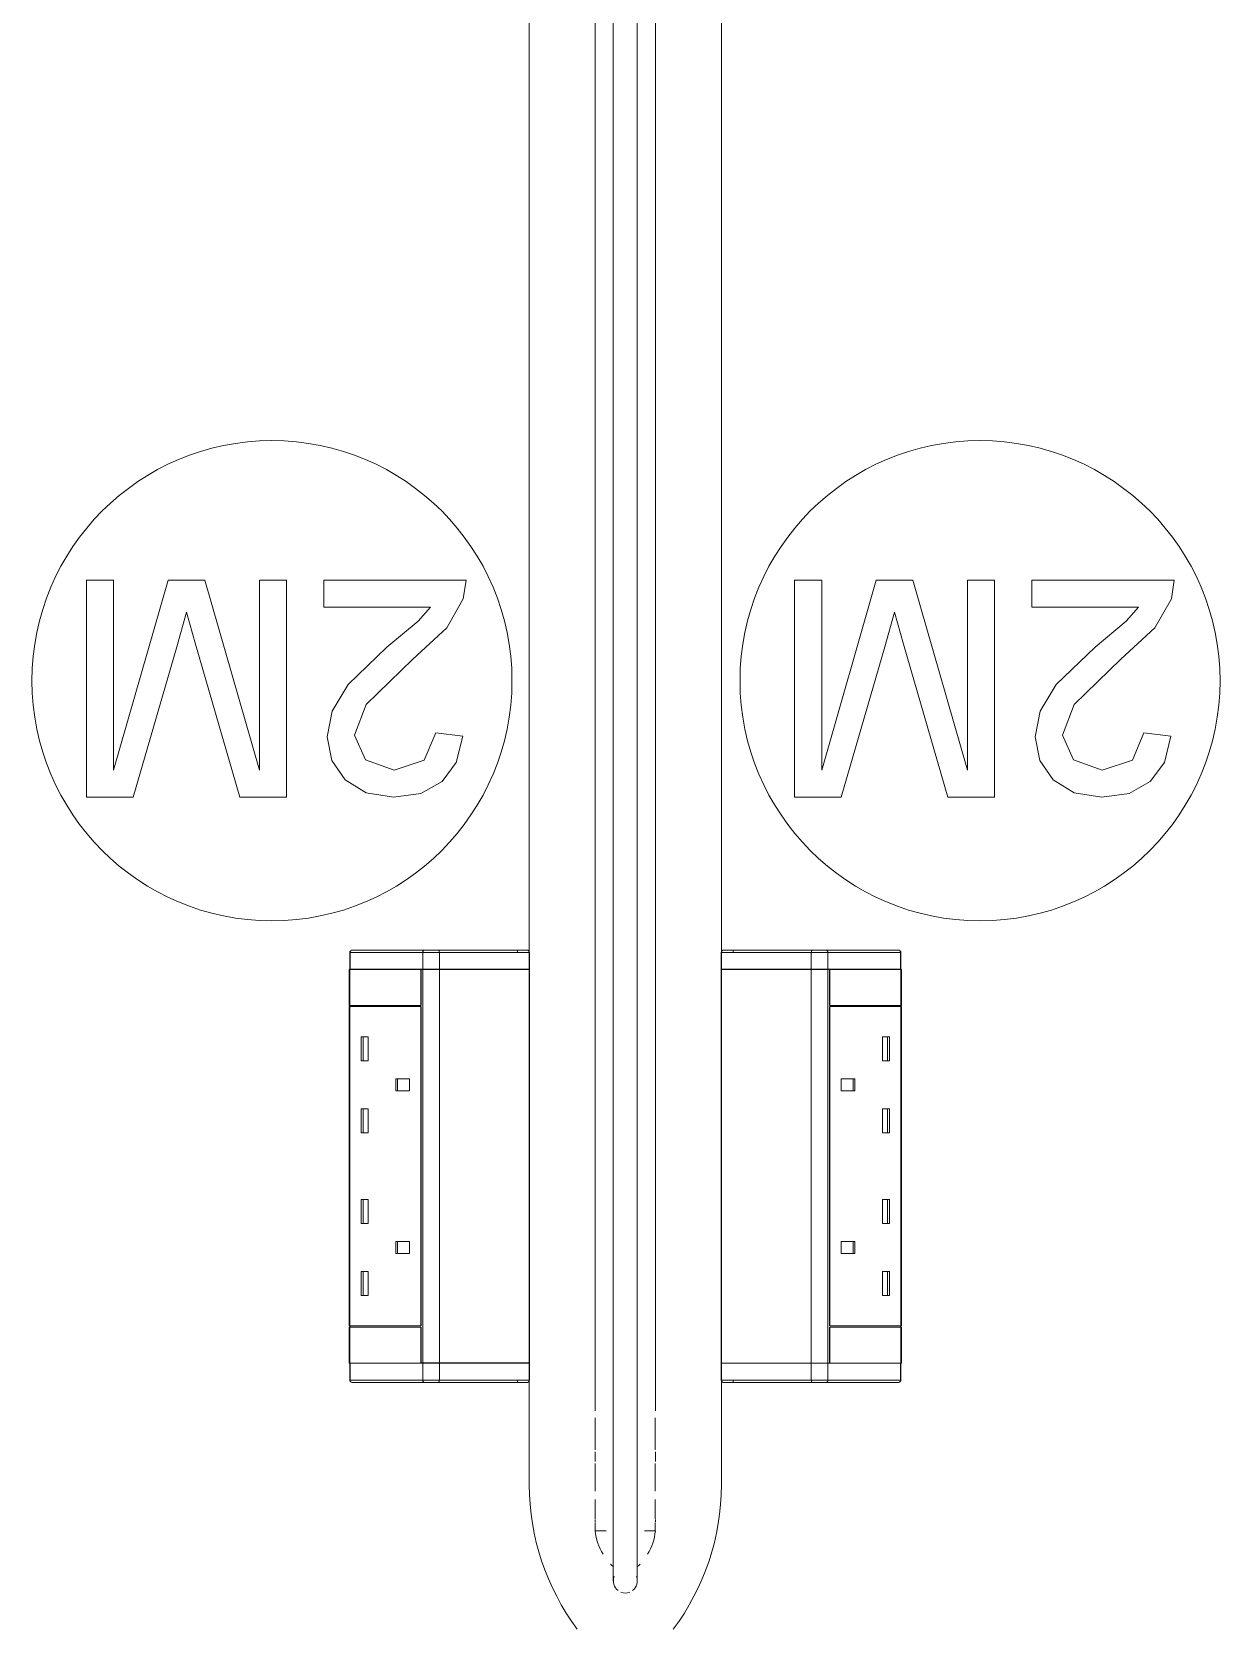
# Model space of a CAD drawing. Header units: millimetres. Extents: x 155927 to 326028, y -36033 to 97293.
# Drawn here: x 186280 to 186775, y 12275 to 12940 of the extents above; entities that cross this region are included whole.
import ezdxf

# ---------------------------------------------------------------- set-up
doc = ezdxf.new("R2010")
doc.units = ezdxf.units.MM
doc.header["$MEASUREMENT"] = 0
doc.layers.add('I-FURN', color=8, linetype='CONTINUOUS', lineweight=9)

msp = doc.modelspace()

# ---------------------------------------------------------------- linework, layer by layer
at = {"layer": 'I-FURN'}
for p, q in [((186486.72, 12556.44), (186486.72, 13244.61)), ((186486.72, 13244.61), (186486.72, 12556.44)), ((186566.72, 13244.61), (186566.72, 12556.44)), ((186566.72, 12556.44), (186566.72, 13244.61)), ((186514.19, 12365.52), (186514.19, 13203.7)), ((186521.72, 13203.7), (186521.72, 12365.52)), ((186531.72, 12365.52), (186531.72, 13203.7)), ((186539.25, 13203.7), (186539.25, 12365.52)), ((186313.52, 12711.47), (186302.22, 12711.47)), ((186302.22, 12711.47), (186302.22, 12621.06)), ((186336.24, 12711.47), (186313.52, 12632.36)), ((186313.52, 12632.36), (186313.52, 12711.47)), ((186351.56, 12711.47), (186336.24, 12711.47)), ((186374.27, 12632.36), (186351.56, 12711.47)), ((186385.57, 12711.47), (186374.27, 12711.47)), ((186374.27, 12711.47), (186374.27, 12632.36)), ((186385.57, 12621.06), (186385.57, 12711.47)), ((186460.44, 12711.47), (186401.11, 12711.47)), ((186401.11, 12711.47), (186401.11, 12700.17)), ((186459.23, 12703.67), (186460.44, 12711.47)), ((186608.52, 12711.47), (186597.22, 12711.47)), ((186597.22, 12711.47), (186597.22, 12621.06)), ((186631.24, 12711.47), (186608.52, 12632.36)), ((186608.52, 12632.36), (186608.52, 12711.47)), ((186646.56, 12711.47), (186631.24, 12711.47)), ((186669.27, 12632.36), (186646.56, 12711.47)), ((186680.57, 12711.47), (186669.27, 12711.47)), ((186669.27, 12711.47), (186669.27, 12632.36)), ((186680.57, 12621.06), (186680.57, 12711.47)), ((186755.44, 12711.47), (186696.11, 12711.47)), ((186696.11, 12711.47), (186696.11, 12700.17)), ((186754.23, 12703.67), (186755.44, 12711.47)), ((186401.11, 12700.17), (186445.5, 12700.17)), ((186445.5, 12700.17), (186440.4, 12694.42)), ((186452.36, 12691.68), (186459.23, 12703.67)), ((186696.11, 12700.17), (186740.5, 12700.17)), ((186740.5, 12700.17), (186735.4, 12694.42)), ((186747.36, 12691.68), (186754.23, 12703.67)), ((186339.86, 12683.68), (186343.9, 12698.09)), ((186343.9, 12698.09), (186347.63, 12684.78)), ((186440.4, 12694.42), (186427.4, 12683.54)), ((186634.86, 12683.68), (186638.9, 12698.09)), ((186638.9, 12698.09), (186642.63, 12684.78)), ((186735.4, 12694.42), (186722.4, 12683.54)), ((186438.21, 12678.58), (186452.36, 12691.68)), ((186733.21, 12678.58), (186747.36, 12691.68)), ((186321.67, 12621.06), (186339.86, 12683.68)), ((186347.63, 12684.78), (186366.12, 12621.06)), ((186427.4, 12683.54), (186411.21, 12668.06)), ((186616.67, 12621.06), (186634.86, 12683.68)), ((186642.63, 12684.78), (186661.12, 12621.06)), ((186722.4, 12683.54), (186706.21, 12668.06)), ((186418.7, 12659.75), (186438.21, 12678.58)), ((186713.7, 12659.75), (186733.21, 12678.58)), ((186411.21, 12668.06), (186404.53, 12656.98)), ((186706.21, 12668.06), (186699.53, 12656.98)), ((186413.82, 12646.95), (186418.7, 12659.75)), ((186708.82, 12646.95), (186713.7, 12659.75)), ((186404.53, 12656.98), (186402.52, 12646.26)), ((186699.53, 12656.98), (186697.52, 12646.26)), ((186402.52, 12646.26), (186404.38, 12636.41)), ((186418.43, 12636.58), (186413.82, 12646.95)), ((186447.73, 12647.9), (186442.97, 12636.48)), ((186459.03, 12646.48), (186447.73, 12647.9)), ((186456.29, 12635.55), (186459.03, 12646.48)), ((186697.52, 12646.26), (186699.38, 12636.41)), ((186713.43, 12636.58), (186708.82, 12646.95)), ((186742.73, 12647.9), (186737.97, 12636.48)), ((186754.03, 12646.48), (186742.73, 12647.9)), ((186751.29, 12635.55), (186754.03, 12646.48)), ((186404.38, 12636.41), (186409.97, 12628.3)), ((186430.44, 12632.36), (186418.43, 12636.58)), ((186442.97, 12636.48), (186430.44, 12632.36)), ((186450.37, 12627.57), (186456.29, 12635.55)), ((186699.38, 12636.41), (186704.97, 12628.3)), ((186725.44, 12632.36), (186713.43, 12636.58)), ((186737.97, 12636.48), (186725.44, 12632.36)), ((186745.37, 12627.57), (186751.29, 12635.55)), ((186409.97, 12628.3), (186418.75, 12622.87)), ((186441.57, 12622.68), (186450.37, 12627.57)), ((186704.97, 12628.3), (186713.75, 12622.87)), ((186736.57, 12622.68), (186745.37, 12627.57)), ((186302.22, 12621.06), (186321.67, 12621.06)), ((186366.12, 12621.06), (186385.57, 12621.06)), ((186418.75, 12622.87), (186430.2, 12621.06)), ((186430.2, 12621.06), (186441.57, 12622.68)), ((186597.22, 12621.06), (186616.67, 12621.06)), ((186661.12, 12621.06), (186680.57, 12621.06)), ((186713.75, 12622.87), (186725.2, 12621.06)), ((186725.2, 12621.06), (186736.57, 12622.68)), ((186411.88, 12556.44), (186411.88, 12549.44)), ((186411.88, 12556.44), (186412.06, 12556.44)), ((186411.88, 12556.44), (186411.88, 12549.44)), ((186411.88, 12549.44), (186411.88, 12556.44)), ((186412.06, 12556.44), (186442.34, 12556.44)), ((186412.06, 12556.44), (186412.06, 12549.44)), ((186412.21, 12557.18), (186412.24, 12557.21)), ((186443.16, 12557.44), (186412.88, 12557.44)), ((186443.16, 12557.44), (186412.88, 12557.44)), ((186442.34, 12556.44), (186449.26, 12556.44)), ((186442.34, 12556.44), (186442.34, 12549.44)), ((186443.16, 12557.44), (186481.73, 12557.44)), ((186448.7, 12557.44), (186443.16, 12557.44)), ((186485.72, 12557.44), (186448.7, 12557.44)), ((186449.26, 12556.44), (186486.72, 12556.44)), ((186449.26, 12556.44), (186449.26, 12549.44)), ((186481.73, 12557.44), (186481.73, 12556.44)), ((186481.73, 12557.44), (186485.72, 12557.44)), ((186486.72, 12556.44), (186486.72, 12549.44)), ((186486.73, 12549.44), (186486.73, 12556.44)), ((186566.71, 12556.44), (186566.71, 12549.44)), ((186566.72, 12556.44), (186604.18, 12556.44)), ((186566.72, 12556.44), (186566.72, 12549.44)), ((186567.72, 12557.44), (186567.71, 12557.44)), ((186604.74, 12557.44), (186567.72, 12557.44)), ((186567.72, 12557.44), (186571.71, 12557.44)), ((186571.71, 12556.44), (186571.71, 12557.44)), ((186571.71, 12557.44), (186610.28, 12557.44)), ((186604.18, 12556.44), (186611.1, 12556.44)), ((186604.18, 12556.44), (186604.18, 12549.44)), ((186610.28, 12557.44), (186604.74, 12557.44)), ((186640.56, 12557.44), (186610.28, 12557.44)), ((186640.56, 12557.44), (186610.28, 12557.44)), ((186611.1, 12556.44), (186641.37, 12556.44)), ((186611.1, 12556.44), (186611.1, 12549.44)), ((186641.18, 12557.21), (186641.21, 12557.19)), ((186641.37, 12556.44), (186641.56, 12556.44)), ((186641.37, 12556.44), (186641.37, 12549.44)), ((186641.56, 12549.44), (186641.56, 12556.44)), ((186641.56, 12549.44), (186641.56, 12556.44)), ((186641.56, 12549.44), (186641.56, 12556.44)), ((186411.68, 12534.37), (186411.68, 12549.37)), ((186411.68, 12549.37), (186441.51, 12549.37)), ((186411.88, 12549.44), (186412.06, 12549.44)), ((186411.88, 12549.34), (186411.88, 12385.44)), ((186412.06, 12549.44), (186442.34, 12549.44)), ((186441.51, 12549.37), (186441.51, 12534.37)), ((186441.71, 12534.37), (186441.71, 12549.34)), ((186441.71, 12549.34), (186442.34, 12549.34)), ((186442.34, 12549.44), (186449.26, 12549.44)), ((186449.26, 12549.34), (186442.34, 12549.34)), ((186442.34, 12549.34), (186442.34, 12385.44)), ((186449.26, 12549.44), (186486.72, 12549.44)), ((186486.72, 12549.34), (186449.26, 12549.34)), ((186449.26, 12549.34), (186449.26, 12385.44)), ((186486.72, 12549.34), (186486.72, 12385.44)), ((186486.73, 12385.44), (186486.73, 12549.34)), ((186566.71, 12549.31), (186566.71, 12385.41)), ((186566.72, 12549.44), (186604.18, 12549.44)), ((186566.72, 12385.41), (186566.72, 12549.31)), ((186604.18, 12549.31), (186566.72, 12549.31)), ((186604.18, 12549.44), (186611.1, 12549.44)), ((186604.18, 12385.41), (186604.18, 12549.31)), ((186611.1, 12549.31), (186604.18, 12549.31)), ((186611.93, 12549.37), (186609.47, 12549.37)), ((186611.1, 12549.44), (186641.37, 12549.44)), ((186611.1, 12385.41), (186611.1, 12549.31)), ((186611.1, 12549.31), (186611.73, 12549.31)), ((186611.73, 12549.31), (186611.73, 12534.37)), ((186611.93, 12534.37), (186611.93, 12549.37)), ((186611.93, 12549.37), (186641.76, 12549.37)), ((186641.37, 12549.44), (186641.56, 12549.44)), ((186641.56, 12385.41), (186641.56, 12549.31)), ((186641.76, 12549.37), (186641.76, 12534.37)), ((186441.51, 12534.37), (186411.68, 12534.37)), ((186411.68, 12533.87), (186441.51, 12533.87)), ((186411.68, 12400.87), (186411.68, 12533.87)), ((186412.06, 12533.87), (186412.06, 12534.37)), ((186441.51, 12533.87), (186441.51, 12400.87)), ((186441.71, 12400.87), (186441.71, 12533.87)), ((186611.73, 12533.87), (186611.73, 12400.87)), ((186641.76, 12534.37), (186611.93, 12534.37)), ((186611.93, 12400.87), (186611.93, 12533.87)), ((186641.76, 12533.87), (186611.93, 12533.87)), ((186641.37, 12534.37), (186641.37, 12533.87)), ((186641.76, 12533.87), (186641.76, 12400.87)), ((186416.71, 12521.27), (186416.71, 12511.27)), ((186416.71, 12521.27), (186419.57, 12521.27)), ((186417.45, 12521.27), (186417.45, 12511.27)), ((186419.57, 12521.27), (186419.57, 12511.27)), ((186636.73, 12521.27), (186633.86, 12521.27)), ((186633.86, 12511.27), (186633.86, 12521.27)), ((186635.99, 12511.27), (186635.99, 12521.27)), ((186636.73, 12511.27), (186636.73, 12521.27)), ((186416.71, 12511.27), (186419.57, 12511.27)), ((186636.73, 12511.27), (186633.86, 12511.27)), ((186431.05, 12503.77), (186431.05, 12498.77)), ((186436.78, 12503.77), (186431.05, 12503.77)), ((186431.79, 12503.77), (186431.79, 12498.77)), ((186436.78, 12498.77), (186436.78, 12503.77)), ((186622.39, 12503.77), (186616.65, 12503.77)), ((186616.65, 12498.77), (186616.65, 12503.77)), ((186621.65, 12498.77), (186621.65, 12503.77)), ((186622.39, 12498.77), (186622.39, 12503.77)), ((186431.05, 12498.77), (186436.78, 12498.77)), ((186622.39, 12498.77), (186616.65, 12498.77)), ((186416.71, 12491.27), (186416.71, 12481.27)), ((186416.71, 12491.27), (186419.57, 12491.27)), ((186417.45, 12491.27), (186417.45, 12481.27)), ((186419.57, 12491.27), (186419.57, 12481.27)), ((186636.73, 12491.27), (186633.86, 12491.27)), ((186633.86, 12481.27), (186633.86, 12491.27)), ((186635.99, 12481.27), (186635.99, 12491.27)), ((186636.73, 12481.27), (186636.73, 12491.27)), ((186416.71, 12481.27), (186419.57, 12481.27)), ((186636.73, 12481.27), (186633.86, 12481.27)), ((186416.71, 12453.48), (186416.71, 12443.48)), ((186416.71, 12453.48), (186419.57, 12453.48)), ((186417.45, 12453.48), (186417.45, 12443.48)), ((186419.57, 12453.48), (186419.57, 12443.48)), ((186636.73, 12453.48), (186633.86, 12453.48)), ((186633.86, 12443.48), (186633.86, 12453.48)), ((186635.99, 12443.48), (186635.99, 12453.48)), ((186636.73, 12443.48), (186636.73, 12453.48)), ((186416.71, 12443.48), (186419.57, 12443.48)), ((186636.73, 12443.48), (186633.86, 12443.48)), ((186431.05, 12435.98), (186431.05, 12430.98)), ((186431.05, 12435.98), (186436.78, 12435.98)), ((186431.79, 12435.98), (186431.79, 12430.98)), ((186436.78, 12435.98), (186436.78, 12430.98)), ((186616.65, 12435.98), (186616.65, 12430.98)), ((186622.39, 12435.98), (186616.65, 12435.98)), ((186621.65, 12430.98), (186621.65, 12435.98)), ((186622.39, 12430.98), (186622.39, 12435.98)), ((186431.05, 12430.98), (186436.78, 12430.98)), ((186616.65, 12430.98), (186622.39, 12430.98)), ((186416.71, 12423.48), (186416.71, 12413.48)), ((186416.71, 12423.48), (186419.57, 12423.48)), ((186417.45, 12423.48), (186417.45, 12413.48)), ((186419.57, 12423.48), (186419.57, 12413.48)), ((186636.73, 12423.48), (186633.86, 12423.48)), ((186633.86, 12413.48), (186633.86, 12423.48)), ((186635.99, 12413.48), (186635.99, 12423.48)), ((186636.73, 12413.48), (186636.73, 12423.48)), ((186416.71, 12413.48), (186419.57, 12413.48)), ((186636.73, 12413.48), (186633.86, 12413.48)), ((186411.68, 12400.87), (186441.51, 12400.87)), ((186411.68, 12400.37), (186441.51, 12400.37)), ((186411.68, 12385.37), (186411.68, 12400.37)), ((186412.06, 12400.37), (186412.06, 12400.87)), ((186441.51, 12400.37), (186441.51, 12385.37)), ((186441.71, 12385.44), (186441.71, 12400.37)), ((186611.73, 12400.37), (186611.73, 12385.41)), ((186641.76, 12400.87), (186611.93, 12400.87)), ((186611.93, 12385.37), (186611.93, 12400.37)), ((186611.93, 12400.37), (186641.76, 12400.37)), ((186641.37, 12400.87), (186641.37, 12400.37)), ((186641.76, 12400.37), (186641.76, 12385.37)), ((186441.51, 12385.37), (186411.68, 12385.37)), ((186411.88, 12385.31), (186411.88, 12378.31)), ((186412.06, 12385.31), (186411.88, 12385.31)), ((186411.88, 12385.31), (186411.88, 12378.31)), ((186411.88, 12385.31), (186411.88, 12378.31)), ((186412.06, 12378.31), (186412.06, 12385.31)), ((186442.34, 12385.31), (186412.06, 12385.31)), ((186441.51, 12385.37), (186443.97, 12385.37)), ((186442.34, 12385.44), (186441.71, 12385.44)), ((186442.34, 12385.44), (186449.26, 12385.44)), ((186442.34, 12378.31), (186442.34, 12385.31)), ((186449.26, 12385.31), (186442.34, 12385.31)), ((186449.26, 12385.44), (186486.72, 12385.44)), ((186449.26, 12378.31), (186449.26, 12385.31)), ((186486.72, 12385.31), (186449.26, 12385.31)), ((186486.72, 12378.31), (186486.72, 12385.31)), ((186486.73, 12378.31), (186486.73, 12385.31)), ((186566.71, 12385.31), (186566.71, 12378.31)), ((186566.72, 12385.41), (186604.18, 12385.41)), ((186566.72, 12378.31), (186566.72, 12385.31)), ((186604.18, 12385.31), (186566.72, 12385.31)), ((186604.18, 12385.41), (186611.1, 12385.41)), ((186604.18, 12378.31), (186604.18, 12385.31)), ((186611.1, 12385.31), (186604.18, 12385.31)), ((186611.73, 12385.41), (186611.1, 12385.41)), ((186611.1, 12378.31), (186611.1, 12385.31)), ((186641.37, 12385.31), (186611.1, 12385.31)), ((186641.76, 12385.37), (186611.93, 12385.37)), ((186641.37, 12378.31), (186641.37, 12385.31)), ((186641.56, 12385.31), (186641.37, 12385.31)), ((186641.56, 12378.31), (186641.56, 12385.31)), ((186641.56, 12378.31), (186641.56, 12385.31)), ((186641.56, 12385.31), (186641.56, 12378.31)), ((186412.06, 12378.31), (186411.88, 12378.31)), ((186442.34, 12378.31), (186412.06, 12378.31)), ((186412.25, 12377.54), (186412.22, 12377.56)), ((186412.88, 12377.31), (186443.16, 12377.31)), ((186412.88, 12377.31), (186443.16, 12377.31)), ((186449.26, 12378.31), (186442.34, 12378.31)), ((186481.73, 12377.31), (186443.16, 12377.31)), ((186443.16, 12377.31), (186448.7, 12377.31)), ((186448.7, 12377.31), (186485.72, 12377.31)), ((186486.72, 12378.31), (186449.26, 12378.31)), ((186481.73, 12378.31), (186481.73, 12377.31)), ((186485.72, 12377.31), (186481.73, 12377.31)), ((186485.72, 12377.31), (186485.73, 12377.31)), ((186486.72, 12334.61), (186486.72, 12378.31)), ((186486.72, 12378.31), (186486.72, 12334.61)), ((186566.72, 12378.31), (186566.72, 12334.61)), ((186566.72, 12334.61), (186566.72, 12378.31)), ((186604.18, 12378.31), (186566.72, 12378.31)), ((186571.71, 12377.31), (186567.72, 12377.31)), ((186567.72, 12377.31), (186604.74, 12377.31)), ((186571.71, 12377.31), (186571.71, 12378.31)), ((186610.28, 12377.31), (186571.71, 12377.31)), ((186611.1, 12378.31), (186604.18, 12378.31)), ((186604.74, 12377.31), (186610.28, 12377.31)), ((186610.28, 12377.31), (186640.56, 12377.31)), ((186610.28, 12377.31), (186640.56, 12377.31)), ((186641.37, 12378.31), (186611.1, 12378.31)), ((186641.22, 12377.57), (186641.19, 12377.54)), ((186641.56, 12378.31), (186641.37, 12378.31)), ((186514.22, 12349.33), (186514.22, 12362.57)), ((186521.72, 12365.52), (186521.72, 12362.69)), ((186521.72, 12362.69), (186521.72, 12359.86)), ((186521.72, 12359.86), (186521.72, 12357.03)), ((186531.72, 12364.76), (186531.72, 12365.52)), ((186531.72, 12361.92), (186531.72, 12364.76)), ((186531.72, 12359.09), (186531.72, 12361.92)), ((186539.22, 12362.57), (186539.22, 12349.33)), ((186521.72, 12357.03), (186521.72, 12354.23)), ((186521.72, 12354.23), (186521.72, 12351.43)), ((186531.72, 12356.27), (186531.72, 12359.09)), ((186531.72, 12353.47), (186531.72, 12356.27)), ((186531.72, 12350.69), (186531.72, 12353.47)), ((186514.19, 12344.37), (186514.19, 12348.45)), ((186521.72, 12351.43), (186521.72, 12348.67)), ((186521.72, 12348.67), (186521.72, 12345.93)), ((186531.72, 12347.92), (186531.72, 12350.69)), ((186531.72, 12345.19), (186531.72, 12347.92)), ((186539.25, 12348.45), (186539.25, 12344.37)), ((186514.22, 12332.1), (186514.22, 12343.61)), ((186521.72, 12345.93), (186521.72, 12343.22)), ((186521.72, 12343.22), (186521.72, 12340.54)), ((186521.72, 12340.54), (186521.72, 12337.91)), ((186531.72, 12342.49), (186531.72, 12345.19)), ((186531.72, 12339.83), (186531.72, 12342.49)), ((186531.72, 12337.21), (186531.72, 12339.83)), ((186539.22, 12343.61), (186539.22, 12332.1)), ((186521.72, 12337.91), (186521.72, 12335.32)), ((186521.72, 12335.32), (186521.72, 12332.78)), ((186531.72, 12334.63), (186531.72, 12337.21)), ((186531.72, 12332.1), (186531.72, 12334.63)), ((186514.22, 12320.53), (186514.22, 12328.55)), ((186521.72, 12332.78), (186521.72, 12330.29)), ((186521.72, 12330.29), (186521.72, 12327.86)), ((186521.72, 12327.86), (186521.72, 12325.48)), ((186531.72, 12329.63), (186531.72, 12332.1)), ((186531.72, 12327.21), (186531.72, 12329.63)), ((186531.72, 12324.85), (186531.72, 12327.21)), ((186539.22, 12328.55), (186539.22, 12320.53)), ((186514.19, 12319.33), (186514.19, 12320.22)), ((186521.72, 12325.48), (186521.72, 12323.17)), ((186521.72, 12323.17), (186521.72, 12320.93)), ((186521.72, 12320.93), (186521.72, 12318.77)), ((186531.72, 12322.56), (186531.72, 12324.85)), ((186531.72, 12320.34), (186531.72, 12322.56)), ((186531.72, 12318.19), (186531.72, 12320.34)), ((186539.25, 12320.22), (186539.25, 12319.33)), ((186514.22, 12315.52), (186514.22, 12318.94)), ((186514.22, 12315.52), (186518.77, 12315.52)), ((186521.72, 12318.77), (186521.72, 12316.67)), ((186521.72, 12316.67), (186521.72, 12314.65)), ((186521.72, 12314.65), (186521.72, 12312.72)), ((186531.72, 12316.12), (186531.72, 12318.19)), ((186531.72, 12314.12), (186531.72, 12316.12)), ((186531.72, 12312.21), (186531.72, 12314.12)), ((186534.67, 12315.52), (186539.22, 12315.52)), ((186539.22, 12318.94), (186539.22, 12315.52)), ((186521.72, 12312.72), (186521.72, 12310.87)), ((186521.72, 12310.87), (186521.72, 12309.11)), ((186521.72, 12309.11), (186521.72, 12307.43)), ((186521.72, 12307.43), (186521.72, 12305.85)), ((186531.72, 12310.38), (186531.72, 12312.21)), ((186531.72, 12308.65), (186531.72, 12310.38)), ((186531.72, 12307), (186531.72, 12308.65)), ((186531.72, 12305.44), (186531.72, 12307)), ((186521.72, 12305.85), (186521.72, 12304.37)), ((186521.72, 12304.37), (186521.72, 12302.98)), ((186521.72, 12302.98), (186521.72, 12301.7)), ((186521.72, 12301.7), (186521.72, 12300.51)), ((186521.72, 12300.51), (186521.72, 12299.43)), ((186531.72, 12303.98), (186531.72, 12305.44)), ((186531.72, 12302.63), (186531.72, 12303.98)), ((186531.72, 12301.37), (186531.72, 12302.63)), ((186531.72, 12300.21), (186531.72, 12301.37)), ((186531.72, 12299.16), (186531.72, 12300.21)), ((186521.72, 12299.43), (186521.72, 12298.46)), ((186521.72, 12298.46), (186521.72, 12297.59)), ((186521.72, 12297.59), (186521.72, 12296.83)), ((186521.72, 12296.83), (186521.72, 12296.18)), ((186521.72, 12296.18), (186521.72, 12295.64)), ((186521.72, 12295.64), (186521.72, 12295.22)), ((186521.72, 12295.22), (186521.72, 12294.9)), ((186521.72, 12294.9), (186521.72, 12294.7)), ((186521.72, 12294.7), (186521.72, 12294.62)), ((186521.72, 12294.62), (186521.72, 12294.61)), ((186531.72, 12298.21), (186531.72, 12299.16)), ((186531.72, 12297.37), (186531.72, 12298.21)), ((186531.72, 12296.64), (186531.72, 12297.37)), ((186531.72, 12296.03), (186531.72, 12296.64)), ((186531.72, 12295.52), (186531.72, 12296.03)), ((186531.72, 12295.12), (186531.72, 12295.52)), ((186531.72, 12294.84), (186531.72, 12295.12)), ((186531.72, 12294.67), (186531.72, 12294.84)), ((186531.72, 12294.61), (186531.72, 12294.67))]:
    msp.add_line(p, q, dxfattribs=at)
at = {"layer": 'I-FURN', "flags": 128}
for points in [[(186411.88, 12556.44), (186411.88, 12556.48), (186411.88, 12556.52), (186411.89, 12556.56), (186411.89, 12556.6), (186411.9, 12556.63), (186411.91, 12556.67), (186411.92, 12556.71), (186411.93, 12556.75), (186411.95, 12556.79), (186411.96, 12556.83), (186411.98, 12556.86), (186411.99, 12556.9), (186412.01, 12556.93)], [(186448.7, 12557.44), (186448.56, 12557.44), (186448.43, 12557.44), (186448.28, 12557.44), (186448.14, 12557.44), (186448, 12557.44), (186447.85, 12557.44), (186447.7, 12557.44), (186447.54, 12557.44), (186447.39, 12557.44), (186447.23, 12557.44), (186447.07, 12557.44), (186446.92, 12557.44), (186446.76, 12557.44), (186446.6, 12557.44), (186446.44, 12557.44), (186446.28, 12557.44), (186446.12, 12557.44), (186445.96, 12557.44), (186445.8, 12557.44), (186445.64, 12557.44), (186445.49, 12557.44), (186445.33, 12557.44), (186445.18, 12557.44), (186445.03, 12557.44), (186444.88, 12557.44), (186444.73, 12557.44), (186444.59, 12557.44), (186444.45, 12557.44), (186444.31, 12557.44), (186444.18, 12557.44), (186444.05, 12557.44), (186443.92, 12557.44), (186443.8, 12557.44), (186443.68, 12557.44), (186443.57, 12557.44), (186443.46, 12557.44), (186443.35, 12557.44), (186443.26, 12557.44), (186443.16, 12557.44)], [(186485.72, 12557.44), (186485.44, 12557.44), (186485.03, 12557.44), (186484.48, 12557.44), (186483.8, 12557.44), (186482.98, 12557.44), (186482.03, 12557.44), (186480.95, 12557.44), (186479.74, 12557.44), (186478.41, 12557.44), (186476.95, 12557.44), (186475.37, 12557.44), (186473.66, 12557.44), (186471.84, 12557.44), (186469.91, 12557.44), (186467.87, 12557.44), (186465.71, 12557.44), (186463.46, 12557.44), (186461.1, 12557.44), (186458.65, 12557.44), (186456.1, 12557.44), (186453.46, 12557.44), (186450.74, 12557.44), (186448.7, 12557.44)], [(186481.73, 12557.44), (186481.89, 12557.44), (186482.05, 12557.44), (186482.21, 12557.44), (186482.37, 12557.44), (186482.52, 12557.44), (186482.68, 12557.44), (186482.83, 12557.44), (186482.99, 12557.44), (186483.14, 12557.44), (186483.29, 12557.44), (186483.43, 12557.44), (186483.58, 12557.44), (186483.72, 12557.44), (186483.85, 12557.44), (186483.99, 12557.44), (186484.12, 12557.44), (186484.24, 12557.44), (186484.37, 12557.44), (186484.48, 12557.44), (186484.6, 12557.44), (186484.71, 12557.44), (186484.81, 12557.44), (186484.91, 12557.44), (186485, 12557.44), (186485.09, 12557.44), (186485.18, 12557.44), (186485.26, 12557.44), (186485.33, 12557.44), (186485.4, 12557.44), (186485.46, 12557.44), (186485.51, 12557.44), (186485.56, 12557.44), (186485.6, 12557.44), (186485.64, 12557.44), (186485.67, 12557.44), (186485.69, 12557.44), (186485.71, 12557.44), (186485.72, 12557.44), (186485.73, 12557.44)], [(186485.73, 12557.44), (186485.72, 12557.44), (186485.72, 12557.44)], [(186485.73, 12557.44), (186485.77, 12557.43), (186485.81, 12557.43), (186485.85, 12557.43), (186485.89, 12557.42), (186485.93, 12557.42), (186485.97, 12557.41), (186486, 12557.4), (186486.04, 12557.38), (186486.08, 12557.37), (186486.12, 12557.36), (186486.15, 12557.34), (186486.19, 12557.32), (186486.22, 12557.3), (186486.26, 12557.28), (186486.29, 12557.26), (186486.33, 12557.24), (186486.36, 12557.21), (186486.39, 12557.19), (186486.42, 12557.16), (186486.45, 12557.13), (186486.47, 12557.1), (186486.5, 12557.07), (186486.52, 12557.04), (186486.55, 12557.01), (186486.57, 12556.98), (186486.59, 12556.94), (186486.61, 12556.91), (186486.63, 12556.87), (186486.64, 12556.84), (186486.66, 12556.8), (186486.67, 12556.76), (186486.69, 12556.72), (186486.7, 12556.68), (186486.71, 12556.64), (186486.71, 12556.61), (186486.72, 12556.57), (186486.72, 12556.53), (186486.73, 12556.49), (186486.73, 12556.45), (186486.73, 12556.44)], [(186566.71, 12556.44), (186566.71, 12556.48), (186566.71, 12556.52), (186566.72, 12556.56), (186566.72, 12556.6), (186566.73, 12556.63), (186566.74, 12556.67), (186566.75, 12556.71), (186566.76, 12556.75), (186566.77, 12556.79), (186566.79, 12556.83), (186566.8, 12556.86), (186566.82, 12556.9), (186566.84, 12556.93), (186566.86, 12556.97), (186566.88, 12557), (186566.91, 12557.03), (186566.93, 12557.06), (186566.96, 12557.1), (186566.98, 12557.12), (186567.01, 12557.15), (186567.04, 12557.18), (186567.07, 12557.21), (186567.1, 12557.23), (186567.14, 12557.25), (186567.17, 12557.28), (186567.2, 12557.3), (186567.24, 12557.32), (186567.27, 12557.34), (186567.31, 12557.35), (186567.35, 12557.37), (186567.38, 12557.38), (186567.42, 12557.39), (186567.46, 12557.4), (186567.5, 12557.41), (186567.54, 12557.42), (186567.58, 12557.43), (186567.62, 12557.43), (186567.66, 12557.43), (186567.7, 12557.44), (186567.71, 12557.44)], [(186567.71, 12557.44), (186567.71, 12557.44), (186567.72, 12557.44), (186567.74, 12557.44), (186567.76, 12557.44), (186567.79, 12557.44), (186567.82, 12557.44), (186567.86, 12557.44), (186567.91, 12557.44), (186567.97, 12557.44), (186568.02, 12557.44), (186568.09, 12557.44), (186568.16, 12557.44), (186568.24, 12557.44), (186568.32, 12557.44), (186568.41, 12557.44), (186568.5, 12557.44), (186568.6, 12557.44), (186568.7, 12557.44), (186568.81, 12557.44), (186568.92, 12557.44), (186569.04, 12557.44), (186569.16, 12557.44), (186569.29, 12557.44), (186569.42, 12557.44), (186569.55, 12557.44), (186569.68, 12557.44), (186569.82, 12557.44), (186569.97, 12557.44), (186570.11, 12557.44), (186570.26, 12557.44), (186570.41, 12557.44), (186570.56, 12557.44), (186570.72, 12557.44), (186570.87, 12557.44), (186571.03, 12557.44), (186571.19, 12557.44), (186571.35, 12557.44), (186571.51, 12557.44), (186571.67, 12557.44), (186571.71, 12557.44)], [(186604.74, 12557.44), (186601.96, 12557.44), (186599.26, 12557.44), (186596.65, 12557.44), (186594.13, 12557.44), (186591.7, 12557.44), (186589.37, 12557.44), (186587.14, 12557.44), (186585.01, 12557.44), (186583, 12557.44), (186581.1, 12557.44), (186579.31, 12557.44), (186577.64, 12557.44), (186576.09, 12557.44), (186574.66, 12557.44), (186573.36, 12557.44), (186572.19, 12557.44), (186571.14, 12557.44), (186570.23, 12557.44), (186569.45, 12557.44), (186568.8, 12557.44), (186568.28, 12557.44), (186567.91, 12557.44), (186567.72, 12557.44)], [(186610.28, 12557.44), (186610.18, 12557.44), (186610.08, 12557.44), (186609.98, 12557.44), (186609.87, 12557.44), (186609.76, 12557.44), (186609.64, 12557.44), (186609.51, 12557.44), (186609.39, 12557.44), (186609.26, 12557.44), (186609.12, 12557.44), (186608.99, 12557.44), (186608.85, 12557.44), (186608.7, 12557.44), (186608.56, 12557.44), (186608.41, 12557.44), (186608.26, 12557.44), (186608.1, 12557.44), (186607.95, 12557.44), (186607.79, 12557.44), (186607.64, 12557.44), (186607.48, 12557.44), (186607.32, 12557.44), (186607.16, 12557.44), (186607, 12557.44), (186606.84, 12557.44), (186606.68, 12557.44), (186606.52, 12557.44), (186606.36, 12557.44), (186606.2, 12557.44), (186606.05, 12557.44), (186605.89, 12557.44), (186605.74, 12557.44), (186605.59, 12557.44), (186605.44, 12557.44), (186605.3, 12557.44), (186605.15, 12557.44), (186605.01, 12557.44), (186604.87, 12557.44), (186604.74, 12557.44)], [(186641.42, 12556.94), (186641.44, 12556.91), (186641.46, 12556.87), (186641.47, 12556.84), (186641.49, 12556.8), (186641.5, 12556.76), (186641.51, 12556.72), (186641.52, 12556.68), (186641.53, 12556.64), (186641.54, 12556.61), (186641.55, 12556.57), (186641.55, 12556.53), (186641.55, 12556.49), (186641.56, 12556.45), (186641.56, 12556.44)], [(186412.02, 12377.81), (186412, 12377.84), (186411.98, 12377.88), (186411.96, 12377.91), (186411.95, 12377.95), (186411.94, 12377.99), (186411.92, 12378.03), (186411.91, 12378.07), (186411.9, 12378.1), (186411.9, 12378.14), (186411.89, 12378.18), (186411.89, 12378.22), (186411.88, 12378.26), (186411.88, 12378.3), (186411.88, 12378.31)], [(186443.16, 12377.31), (186443.26, 12377.31), (186443.35, 12377.31), (186443.46, 12377.31), (186443.57, 12377.31), (186443.68, 12377.31), (186443.8, 12377.31), (186443.92, 12377.31), (186444.05, 12377.31), (186444.18, 12377.31), (186444.31, 12377.31), (186444.45, 12377.31), (186444.59, 12377.31), (186444.73, 12377.31), (186444.88, 12377.31), (186445.03, 12377.31), (186445.18, 12377.31), (186445.33, 12377.31), (186445.49, 12377.31), (186445.64, 12377.31), (186445.8, 12377.31), (186445.96, 12377.31), (186446.12, 12377.31), (186446.28, 12377.31), (186446.44, 12377.31), (186446.6, 12377.31), (186446.76, 12377.31), (186446.92, 12377.31), (186447.08, 12377.31), (186447.23, 12377.31), (186447.39, 12377.31), (186447.54, 12377.31), (186447.7, 12377.31), (186447.85, 12377.31), (186448, 12377.31), (186448.14, 12377.31), (186448.28, 12377.31), (186448.43, 12377.31), (186448.56, 12377.31), (186448.7, 12377.31)], [(186448.7, 12377.31), (186451.48, 12377.31), (186454.18, 12377.31), (186456.79, 12377.31), (186459.31, 12377.31), (186461.74, 12377.31), (186464.07, 12377.31), (186466.3, 12377.31), (186468.42, 12377.31), (186470.44, 12377.31), (186472.34, 12377.31), (186474.13, 12377.31), (186475.8, 12377.31), (186477.35, 12377.31), (186478.78, 12377.31), (186480.08, 12377.31), (186481.25, 12377.31), (186482.3, 12377.31), (186483.21, 12377.31), (186483.99, 12377.31), (186484.64, 12377.31), (186485.15, 12377.31), (186485.53, 12377.31), (186485.72, 12377.31)], [(186485.73, 12377.31), (186485.72, 12377.31), (186485.72, 12377.31), (186485.7, 12377.31), (186485.68, 12377.31), (186485.65, 12377.31), (186485.61, 12377.31), (186485.57, 12377.31), (186485.52, 12377.31), (186485.47, 12377.31), (186485.41, 12377.31), (186485.35, 12377.31), (186485.28, 12377.31), (186485.2, 12377.31), (186485.12, 12377.31), (186485.03, 12377.31), (186484.94, 12377.31), (186484.84, 12377.31), (186484.74, 12377.31), (186484.63, 12377.31), (186484.51, 12377.31), (186484.4, 12377.31), (186484.28, 12377.31), (186484.15, 12377.31), (186484.02, 12377.31), (186483.89, 12377.31), (186483.75, 12377.31), (186483.61, 12377.31), (186483.47, 12377.31), (186483.33, 12377.31), (186483.18, 12377.31), (186483.03, 12377.31), (186482.87, 12377.31), (186482.72, 12377.31), (186482.56, 12377.31), (186482.41, 12377.31), (186482.25, 12377.31), (186482.09, 12377.31), (186481.93, 12377.31), (186481.77, 12377.31), (186481.73, 12377.31)], [(186486.73, 12378.31), (186486.73, 12378.27), (186486.72, 12378.23), (186486.72, 12378.19), (186486.72, 12378.15), (186486.71, 12378.12), (186486.7, 12378.08), (186486.69, 12378.04), (186486.68, 12378), (186486.66, 12377.96), (186486.65, 12377.92), (186486.63, 12377.89), (186486.61, 12377.85), (186486.6, 12377.82), (186486.58, 12377.78), (186486.55, 12377.75), (186486.53, 12377.72), (186486.51, 12377.69), (186486.48, 12377.65), (186486.45, 12377.62), (186486.42, 12377.6), (186486.4, 12377.57), (186486.37, 12377.54), (186486.33, 12377.52), (186486.3, 12377.49), (186486.27, 12377.47), (186486.23, 12377.45), (186486.2, 12377.43), (186486.16, 12377.41), (186486.13, 12377.4), (186486.09, 12377.38), (186486.05, 12377.37), (186486.01, 12377.36), (186485.98, 12377.35), (186485.94, 12377.34), (186485.9, 12377.33), (186485.86, 12377.32), (186485.82, 12377.32), (186485.78, 12377.32), (186485.74, 12377.31), (186485.73, 12377.31)], [(186567.71, 12377.31), (186567.67, 12377.31), (186567.63, 12377.32), (186567.59, 12377.32), (186567.55, 12377.33), (186567.51, 12377.33), (186567.47, 12377.34), (186567.43, 12377.35), (186567.39, 12377.36), (186567.36, 12377.38), (186567.32, 12377.39), (186567.28, 12377.41), (186567.25, 12377.43), (186567.21, 12377.45), (186567.18, 12377.47), (186567.14, 12377.49), (186567.11, 12377.51), (186567.08, 12377.54), (186567.05, 12377.56), (186567.02, 12377.59), (186566.99, 12377.62), (186566.96, 12377.65), (186566.94, 12377.68), (186566.91, 12377.71), (186566.89, 12377.74), (186566.87, 12377.77), (186566.85, 12377.81), (186566.83, 12377.84), (186566.81, 12377.88), (186566.79, 12377.91), (186566.78, 12377.95), (186566.76, 12377.99), (186566.75, 12378.03), (186566.74, 12378.07), (186566.73, 12378.1), (186566.72, 12378.14), (186566.72, 12378.18), (186566.71, 12378.22), (186566.71, 12378.26), (186566.71, 12378.3), (186566.71, 12378.31)], [(186571.71, 12377.31), (186571.55, 12377.31), (186571.39, 12377.31), (186571.23, 12377.31), (186571.07, 12377.31), (186570.91, 12377.31), (186570.76, 12377.31), (186570.6, 12377.31), (186570.45, 12377.31), (186570.3, 12377.31), (186570.15, 12377.31), (186570.01, 12377.31), (186569.86, 12377.31), (186569.72, 12377.31), (186569.58, 12377.31), (186569.45, 12377.31), (186569.32, 12377.31), (186569.19, 12377.31), (186569.07, 12377.31), (186568.95, 12377.31), (186568.84, 12377.31), (186568.73, 12377.31), (186568.63, 12377.31), (186568.53, 12377.31), (186568.43, 12377.31), (186568.34, 12377.31), (186568.26, 12377.31), (186568.18, 12377.31), (186568.11, 12377.31), (186568.04, 12377.31), (186567.98, 12377.31), (186567.93, 12377.31), (186567.88, 12377.31), (186567.83, 12377.31), (186567.8, 12377.31), (186567.77, 12377.31), (186567.74, 12377.31), (186567.73, 12377.31), (186567.71, 12377.31), (186567.71, 12377.31)], [(186567.71, 12377.31), (186567.71, 12377.31), (186567.72, 12377.31)], [(186567.72, 12377.31), (186567.99, 12377.31), (186568.41, 12377.31), (186568.96, 12377.31), (186569.64, 12377.31), (186570.46, 12377.31), (186571.41, 12377.31), (186572.49, 12377.31), (186573.69, 12377.31), (186575.03, 12377.31), (186576.49, 12377.31), (186578.07, 12377.31), (186579.77, 12377.31), (186581.59, 12377.31), (186583.53, 12377.31), (186585.57, 12377.31), (186587.72, 12377.31), (186589.98, 12377.31), (186592.34, 12377.31), (186594.79, 12377.31), (186597.34, 12377.31), (186599.97, 12377.31), (186602.7, 12377.31), (186604.74, 12377.31)], [(186604.74, 12377.31), (186604.87, 12377.31), (186605.01, 12377.31), (186605.15, 12377.31), (186605.3, 12377.31), (186605.44, 12377.31), (186605.59, 12377.31), (186605.74, 12377.31), (186605.89, 12377.31), (186606.05, 12377.31), (186606.2, 12377.31), (186606.36, 12377.31), (186606.52, 12377.31), (186606.68, 12377.31), (186606.84, 12377.31), (186607, 12377.31), (186607.16, 12377.31), (186607.32, 12377.31), (186607.48, 12377.31), (186607.64, 12377.31), (186607.79, 12377.31), (186607.95, 12377.31), (186608.1, 12377.31), (186608.26, 12377.31), (186608.41, 12377.31), (186608.56, 12377.31), (186608.7, 12377.31), (186608.85, 12377.31), (186608.99, 12377.31), (186609.12, 12377.31), (186609.26, 12377.31), (186609.39, 12377.31), (186609.51, 12377.31), (186609.64, 12377.31), (186609.76, 12377.31), (186609.87, 12377.31), (186609.98, 12377.31), (186610.08, 12377.31), (186610.18, 12377.31), (186610.28, 12377.31)], [(186641.56, 12378.31), (186641.55, 12378.27), (186641.55, 12378.23), (186641.55, 12378.19), (186641.54, 12378.15), (186641.54, 12378.12), (186641.53, 12378.08), (186641.52, 12378.04), (186641.5, 12378), (186641.49, 12377.96), (186641.48, 12377.92), (186641.46, 12377.89), (186641.44, 12377.85), (186641.42, 12377.82)]]:
    msp.add_lwpolyline(points, dxfattribs=at)
at = {"layer": 'I-FURN'}
for centre, radius, start, end in [((186379.5, 12669.59), 100, 0, 180), ((186674.5, 12669.59), 100, 0, 180), ((186379.5, 12669.59), 100, 180, 0), ((186674.5, 12669.59), 100, 180, 0), ((186586.72, 12334.61), 100, 180, 216.8699), ((186586.72, 12334.61), 100, 180, 216.8699), ((186466.72, 12334.61), 100, 323.1301, 0), ((186466.72, 12334.61), 100, 323.1301, 0), ((186537.68, 12317.85), 23.6, 185.66638, 210.85638), ((186515.76, 12317.85), 23.6, 329.14362, 354.33362), ((186526.72, 12307.47), 8.51, 223.45137, 234.45946), ((186526.72, 12307.47), 8.51, 305.54054, 316.54863), ((186526.72, 12294.61), 5, 158.17478, 232.72493), ((186526.72, 12294.61), 5, 307.27507, 21.82522), ((186526.72, 12294.61), 5, 247.63496, 292.36504)]:
    msp.add_arc(centre, radius, start, end, dxfattribs=at)
for centre, major_axis, ratio, start_param, end_param in [((186412.88, 12556.44), (0, 1), 0.819152, 0, 1.570796), ((186443.16, 12556.44), (0, -1), 0.819152, 3.141593, 4.712389), ((186448.7, 12556.44), (0, -1), 0.56467, 1.570796, 3.141593), ((186485.72, 12556.44), (0, -1), 0.998113, 1.570796, 3.141593), ((186567.72, 12556.44), (0, 1), 0.998113, 0, 1.570796), ((186604.74, 12556.44), (0, 1), 0.56467, 0, 1.570796), ((186610.28, 12556.44), (0, 1), 0.819152, 4.712389, 6.283185), ((186640.56, 12556.44), (0, 1), 0.819152, 4.712389, 6.283185), ((186412.88, 12378.31), (0, -1), 0.819152, 4.712389, 6.283185), ((186443.16, 12378.31), (0, -1), 0.819152, 4.712389, 6.283185), ((186448.7, 12378.31), (0, -1), 0.56467, 0, 1.570796), ((186485.72, 12378.31), (0, -1), 0.998113, 0, 1.570796), ((186567.72, 12378.31), (0, 1), 0.998113, 1.570796, 3.141593), ((186604.74, 12378.31), (0, 1), 0.56467, 1.570796, 3.141593), ((186610.28, 12378.31), (0, 1), 0.819152, 3.141593, 4.712389), ((186640.56, 12378.31), (0, -1), 0.819152, 0, 1.570796)]:
    msp.add_ellipse(centre, major_axis=major_axis, ratio=ratio, start_param=start_param, end_param=end_param, dxfattribs=at)

doc.saveas('drawing.dxf')
